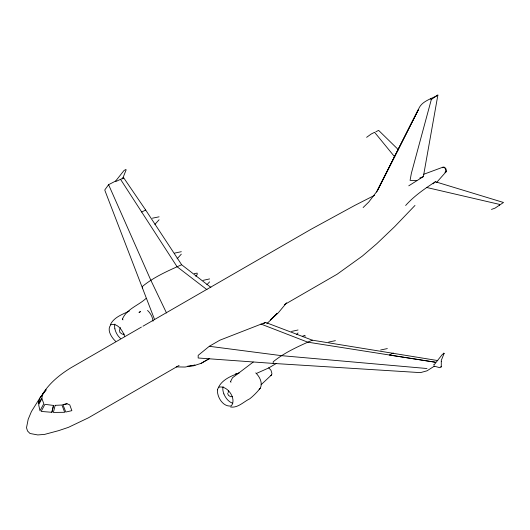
<?xml version="1.0" encoding="UTF-8"?>
<svg xmlns="http://www.w3.org/2000/svg" width="530" height="530" viewBox="0 0 530 530"><rect width="100%" height="100%" fill="white"/><g stroke="black" fill="none" stroke-linecap="round" stroke-linejoin="round"><path stroke-width="0.79" d="M305.121 336.391L304.902 335.324L302.325 336.318M119.495 329.905L119.899 332.442L122.49 334.291M230.404 381.885L232.478 377.791L253.247 362.043M122.344 319.371C126.213 309.123 138.588 305.446 146.121 298.363M231.053 382.137L230.417 381.54M119.873 329.349L119.972 328.6M122.993 319.875L122.377 319.02M363.116 207.555L368.781 202.016L377.32 190.827L418.435 109.438C421.496 101.031 431.056 99.209 437.879 95.062L423.364 176.589L408.776 185.805M42.791 393.956L41.943 397.798L38.292 403.641L39.883 397.99L46.15 389.782L40.333 397.328M51.874 412.294L53.517 405.443L44.917 404.337L41.148 411.439L51.874 412.294L53.517 405.443M437.879 95.062L431.347 99.441L411.359 173.343L410.074 180.379L416.792 180.525M38.292 403.641L39.054 401.342M123.331 176.887L126.18 169.799L125.716 169.527L124 170.521L115.666 181.041L108.59 184.692L104.887 189.786L104.887 190.442L154.608 319.603M443.663 353.093L444.127 353.364L441.278 360.453L441.278 361.533M230.603 407.02C237.996 408.146 243.615 401.733 249.743 398.805C253.671 395.678 257.156 392.094 260.303 388.179C262.92 382.899 259.64 376.638 255.751 372.901M228.45 390.484L228.185 392.67M377.32 190.827L418.256 109.876L376.505 192.026M218.645 387.046C222.52 379.407 231.477 375.843 239.109 373.027M110.445 324.572C113.91 317.198 122.589 314.336 129.386 311.011M42.738 393.843C49.694 382.826 59.936 374.564 70.901 367.8L141.43 327.076M39.883 397.99L31.449 411.492L28.196 419.27L26.5 427.73L27.527 430.996L30.005 433.487L37.782 434.938L44.613 434.395L58.664 430.638L68.449 427.346L88.364 417.845L179.1 365.422M405.635 205.488C414.102 195.974 424.762 188.673 435.375 181.75L503.5 202.48L495.046 208.131L491.476 209.423M286.617 302.815L278.376 312.713L270.34 319.935L277.329 313.336L266.815 323.784M195.802 276.262L197.167 274.626L197.167 273.129L194.278 273.586M436.455 182.625L446.353 171.468L445.916 168.719L444.511 167.235L443.12 167.102L423.371 174.41M177.113 258.799L181.306 254.168M442.378 167.778L442.808 167.301L444.2 167.414L445.611 168.918L446.041 171.667L444.962 172.27M154.893 224.382L159.086 219.771M414.983 205.448L394.638 226.681L376.724 243.773L362.334 256.089L337.093 274.248L284.319 304.717M206.912 284.696L209.595 281.874M296.436 334.629L298.046 332.933M271.466 374.982L261.104 384.714M120.237 328.01L120.654 327.626M259.11 389.285L260.303 388.179M433.089 183.824L435.375 181.75M366.614 137.336L371.126 134.064L374.591 132.295L394.79 156.993M437.8 360.579L312.296 340.174L265.517 322.406L219.864 340.194L209.304 346.295L198.174 355.358L198.174 357.995L273.208 363.414L420.442 372.63L427.001 370.821L434.328 366.184L439.834 367.701L441.278 366.866L441.278 361.652M263.682 323.744L265.517 322.406M122.225 178.888L123.331 178.133L122.867 177.702M139.171 312.409L140.529 311.607L139.039 312.322M276.481 363.348L268.683 367.959L256.825 373.279M187.772 366.111L193.271 365.872L201.128 363.355L209.708 358.386M201.128 363.355L209.158 358.731M444.127 353.364L442.411 354.351L434.077 364.878L433.514 364.739M142.954 326.215L311.103 229.245L354.643 205.488L374.664 195.272M141.689 212.026L145.69 210.052L181.638 264.735L210.874 287.392M393.346 353.033L389.338 355.007L435.614 362.275L307.731 342.155L260.945 324.055M375.843 131.758L378.639 130.393L398.573 149.904M115.666 181.041L116.03 181.439L123.331 178.047M181.638 264.735C168.05 270.83 154.17 276.839 142.55 286.332L142.55 287.982M312.296 340.174C298.708 346.262 284.835 352.278 273.208 361.771L273.208 363.414M419.8 178.047L423.364 176.589M270.287 375.664L270.956 375.445A4.465 2.577 60 0 0 271.897 373.378L270.956 370.212L268.683 367.813M124.424 334.132L123.218 334.244M232.63 396.606L231.444 396.725M238.46 373.233L235.492 374.127L238.639 373.18M203.056 280.37L209.595 278.919M291.5 331.435L298.046 329.985M62.944 404.668L67.038 403.767L69.761 404.893L71.861 410.657L65.773 412.048L62.957 404.662L67.038 403.767M174.602 253.121L181.306 251.697M328.673 342.075L335.397 340.658M380.639 349.985L387.331 348.594M152.382 218.201L159.086 216.816M445.266 172.091L445.916 171.972M190.237 365.581L191.827 365.435M193.417 365.289L195.007 365.143L185.056 367.045L176.232 366.899M430.406 98.898L431.347 99.441M427.001 368.522L281.483 355.663L209.304 346.295M426.776 187.501L499.452 204.381L499.452 205.401M232.789 403.317C228.49 401.879 225.575 397.964 223.885 393.929M230.696 396.765L228.41 395.367L227.655 393.399M440.814 366.601L441.278 366.866M433.924 365.932L434.328 366.184M122.867 177.822L123.331 178.133M206.958 289.665L177.066 266.723L120.568 179.365M115.626 341.307C111.519 337.491 106.318 329.647 111.022 324.618C117.753 322.956 122.695 330.667 124.563 336.186M120.502 338.491L118.587 336.49A11.322 6.539 60 0 1 114.884 328.805M147.552 310.428C150.513 313.237 152.713 317.066 153.024 321.187M123.43 177.431L145.69 210.052M166.506 312.965L150.825 280.224L108.59 184.692M223.885 393.929A11.037 6.373 60 0 1 223.09 386.569M114.884 328.805A11.037 6.373 60 0 1 114.884 324.095M217.459 389.822C216.922 397.116 223.223 407.358 231.305 405.927C236.85 399.004 227.695 385.409 219.228 387.085L218.088 388.159L217.459 389.822M55.16 405.331L53.391 412.419L64.673 412.3L61.964 405.026L55.16 405.331M41.923 398.666L38.657 404.741L39.988 410.77L43.798 403.694L41.923 398.666"/></g></svg>
